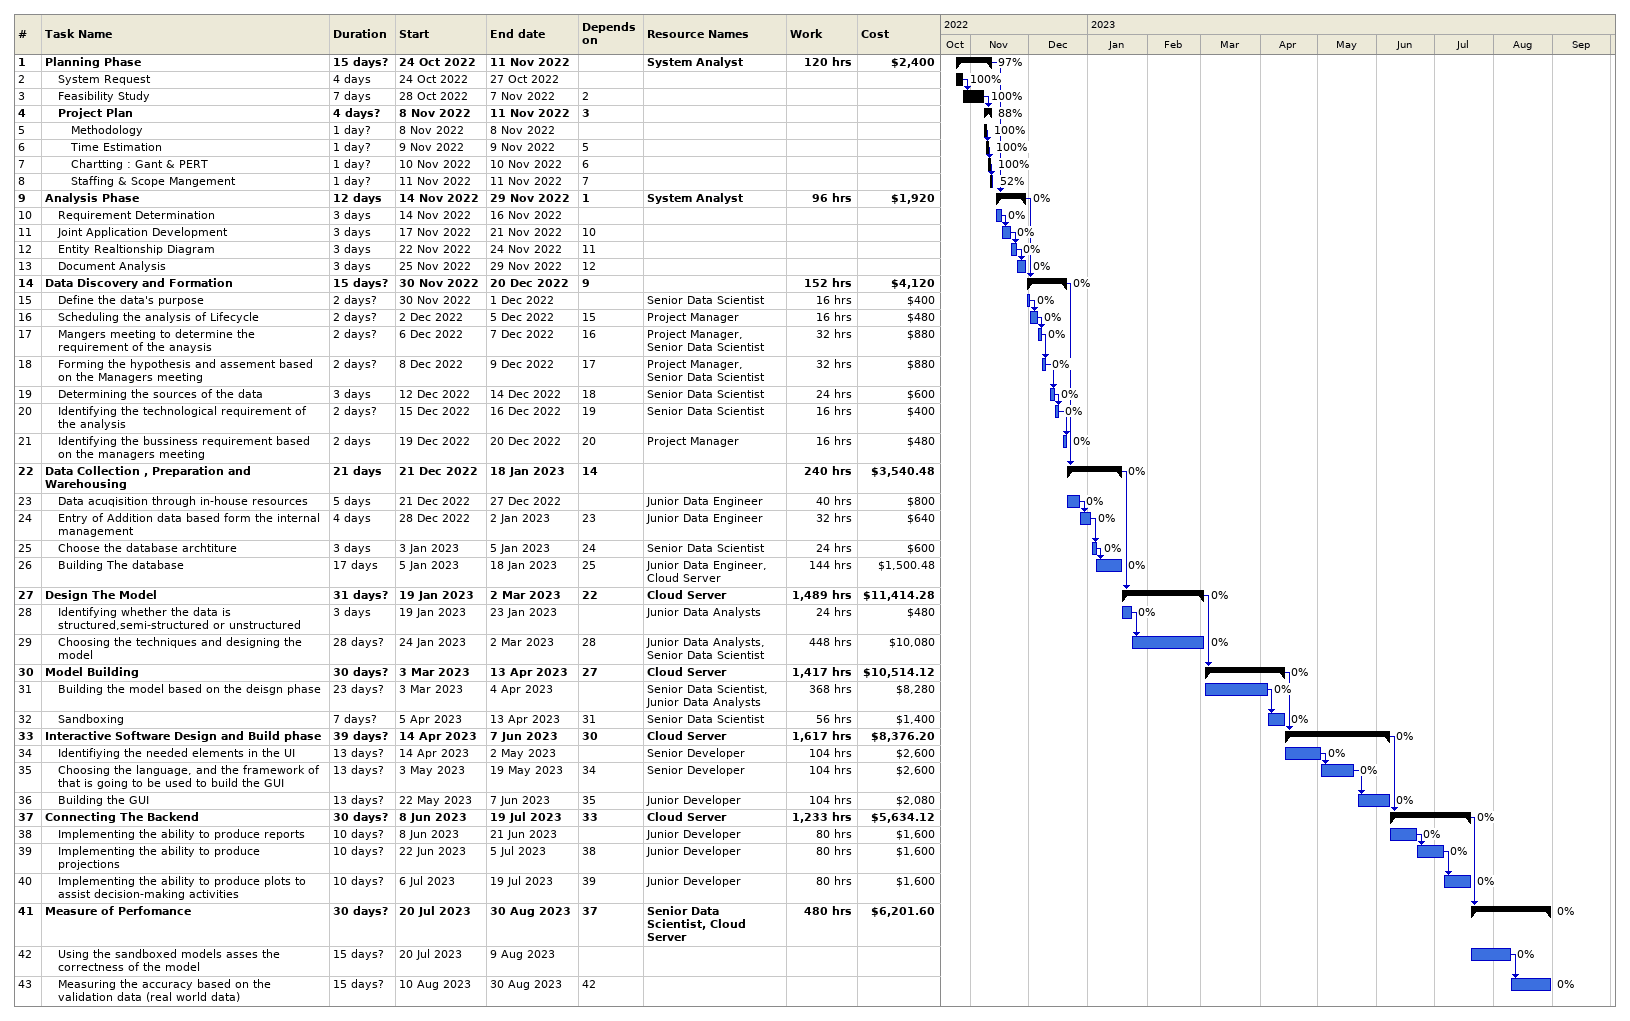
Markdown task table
| ID | Level | Task | Duration | Start | Finish | Predecessors | Resources | % complete | Work (h) | Cost ($) |
|---|---|---|---|---|---|---|---|---|---|---|
| 1 | 1 | **Planning Phase** | 15d? | 2022-10-24 | 2022-11-11 |  | System Analyst | 97 | 120 | 2400 |
| 2 | 2 | System Request | 4d | 2022-10-24 | 2022-10-27 |  |  | 100 |  |  |
| 3 | 2 | Feasibility Study | 7d | 2022-10-28 | 2022-11-07 | 2 |  | 100 |  |  |
| 4 | 2 | **Project Plan** | 4d? | 2022-11-08 | 2022-11-11 | 3 |  | 88 |  |  |
| 5 | 3 | Methodology | 1d? | 2022-11-08 | 2022-11-08 |  |  | 100 |  |  |
| 6 | 3 | Time Estimation | 1d? | 2022-11-09 | 2022-11-09 | 5 |  | 100 |  |  |
| 7 | 3 | Chartting : Gant & PERT | 1d? | 2022-11-10 | 2022-11-10 | 6 |  | 100 |  |  |
| 8 | 3 | Staffing & Scope Mangement | 1d? | 2022-11-11 | 2022-11-11 | 7 |  | 52 |  |  |
| 9 | 1 | **Analysis Phase** | 12d | 2022-11-14 | 2022-11-29 | 1 | System Analyst | 0 | 96 | 1920 |
| 10 | 2 | Requirement Determination | 3d | 2022-11-14 | 2022-11-16 |  |  | 0 |  |  |
| 11 | 2 | Joint Application Development | 3d | 2022-11-17 | 2022-11-21 | 10 |  | 0 |  |  |
| 12 | 2 | Entity Realtionship Diagram | 3d | 2022-11-22 | 2022-11-24 | 11 |  | 0 |  |  |
| 13 | 2 | Document Analysis | 3d | 2022-11-25 | 2022-11-29 | 12 |  | 0 |  |  |
| 14 | 1 | **Data Discovery and Formation** | 15d? | 2022-11-30 | 2022-12-20 | 9 |  | 0 | 152 | 4120 |
| 15 | 2 | Define the data's purpose | 2d? | 2022-11-30 | 2022-12-01 |  | Senior Data Scientist | 0 | 16 | 400 |
| 16 | 2 | Scheduling the analysis of Lifecycle | 2d? | 2022-12-02 | 2022-12-05 | 15 | Project Manager | 0 | 16 | 480 |
| 17 | 2 | Mangers meeting to determine the requirement of the anaysis | 2d? | 2022-12-06 | 2022-12-07 | 16 | Project Manager, Senior Data Scientist | 0 | 32 | 880 |
| 18 | 2 | Forming the hypothesis and assement based on the Managers meeting | 2d? | 2022-12-08 | 2022-12-09 | 17 | Project Manager, Senior Data Scientist | 0 | 32 | 880 |
| 19 | 2 | Determining the sources of the data | 3d | 2022-12-12 | 2022-12-14 | 18 | Senior Data Scientist | 0 | 24 | 600 |
| 20 | 2 | Identifying the technological requirement of the analysis | 2d? | 2022-12-15 | 2022-12-16 | 19 | Senior Data Scientist | 0 | 16 | 400 |
| 21 | 2 | Identifying the bussiness requirement based on the managers meeting | 2d | 2022-12-19 | 2022-12-20 | 20 | Project Manager | 0 | 16 | 480 |
| 22 | 1 | **Data Collection , Preparation and Warehousing** | 21d | 2022-12-21 | 2023-01-18 | 14 |  | 0 | 240 | 3540.48 |
| 23 | 2 | Data acuqisition through in-house resources | 5d | 2022-12-21 | 2022-12-27 |  | Junior Data Engineer | 0 | 40 | 800 |
| 24 | 2 | Entry of Addition data based form the internal management | 4d | 2022-12-28 | 2023-01-02 | 23 | Junior Data Engineer | 0 | 32 | 640 |
| 25 | 2 | Choose the database archtiture | 3d | 2023-01-03 | 2023-01-05 | 24 | Senior Data Scientist | 0 | 24 | 600 |
| 26 | 2 | Building The database | 17d | 2023-01-05 | 2023-01-18 | 25 | Junior Data Engineer, Cloud Server | 0 | 144 | 1500.48 |
| 27 | 1 | **Design The Model** | 31d? | 2023-01-19 | 2023-03-02 | 22 | Cloud Server | 0 | 1489 | 11414.28 |
| 28 | 2 | Identifying whether the data is structured,semi-structured or unstructured | 3d | 2023-01-19 | 2023-01-23 |  | Junior Data Analysts | 0 | 24 | 480 |
| 29 | 2 | Choosing the techniques and designing the model | 28d? | 2023-01-24 | 2023-03-02 | 28 | Junior Data Analysts, Senior Data Scientist | 0 | 448 | 10080 |
| 30 | 1 | **Model Building** | 30d? | 2023-03-03 | 2023-04-13 | 27 | Cloud Server | 0 | 1417 | 10514.12 |
| 31 | 2 | Building the model based on the deisgn phase | 23d? | 2023-03-03 | 2023-04-04 |  | Senior Data Scientist, Junior Data Analysts | 0 | 368 | 8280 |
| 32 | 2 | Sandboxing | 7d? | 2023-04-05 | 2023-04-13 | 31 | Senior Data Scientist | 0 | 56 | 1400 |
| 33 | 1 | **Interactive Software Design and Build phase** | 39d? | 2023-04-14 | 2023-06-07 | 30 | Cloud Server | 0 | 1617 | 8376.20 |
| 34 | 2 | Identifiying the needed elements in the UI | 13d? | 2023-04-14 | 2023-05-02 |  | Senior Developer | 0 | 104 | 2600 |
| 35 | 2 | Choosing the language, and the framework of that is going to be used to build the GUI | 13d? | 2023-05-03 | 2023-05-19 | 34 | Senior Developer | 0 | 104 | 2600 |
| 36 | 2 | Building the GUI | 13d? | 2023-05-22 | 2023-06-07 | 35 | Junior Developer | 0 | 104 | 2080 |
| 37 | 1 | **Connecting The Backend** | 30d? | 2023-06-08 | 2023-07-19 | 33 | Cloud Server | 0 | 1233 | 5634.12 |
| 38 | 2 | Implementing the ability to produce reports | 10d? | 2023-06-08 | 2023-06-21 |  | Junior Developer | 0 | 80 | 1600 |
| 39 | 2 | Implementing the ability to produce projections | 10d? | 2023-06-22 | 2023-07-05 | 38 | Junior Developer | 0 | 80 | 1600 |
| 40 | 2 | Implementing the ability to produce plots to assist decision-making activities | 10d? | 2023-07-06 | 2023-07-19 | 39 | Junior Developer | 0 | 80 | 1600 |
| 41 | 1 | **Measure of Perfomance** | 30d? | 2023-07-20 | 2023-08-30 | 37 | Senior Data Scientist, Cloud Server | 0 | 480 | 6201.60 |
| 42 | 2 | Using the sandboxed models asses the correctness of the model | 15d? | 2023-07-20 | 2023-08-09 |  |  | 0 |  |  |
| 43 | 2 | Measuring the accuracy based on the validation data (real world data) | 15d? | 2023-08-10 | 2023-08-30 | 42 |  | 0 |  |  |
